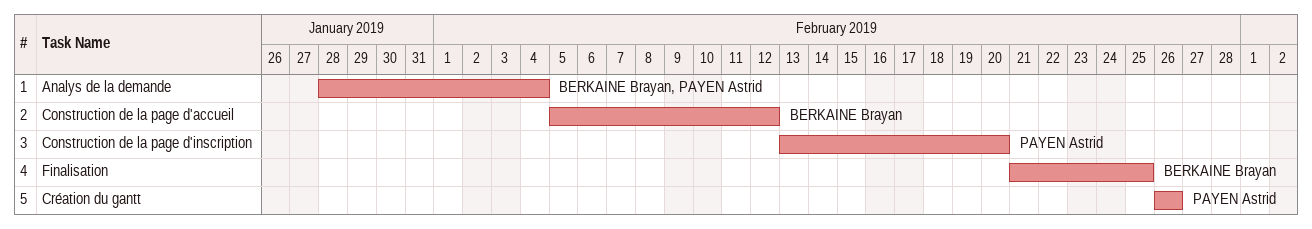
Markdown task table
| ID | Task | Start | Finish | Resources |
|---|---|---|---|---|
| 1 | Analys de la demande | 2019-01-28 | 2019-02-04 | BERKAINE Brayan, PAYEN Astrid |
| 2 | Construction de la page d'accueil | 2019-02-05 | 2019-02-12 | BERKAINE Brayan |
| 3 | Construction de la page d'inscription | 2019-02-13 | 2019-02-20 | PAYEN Astrid |
| 4 | Finalisation | 2019-02-21 | 2019-02-25 | BERKAINE Brayan |
| 5 | Création du gantt | 2019-02-26 | 2019-02-26 | PAYEN Astrid |
